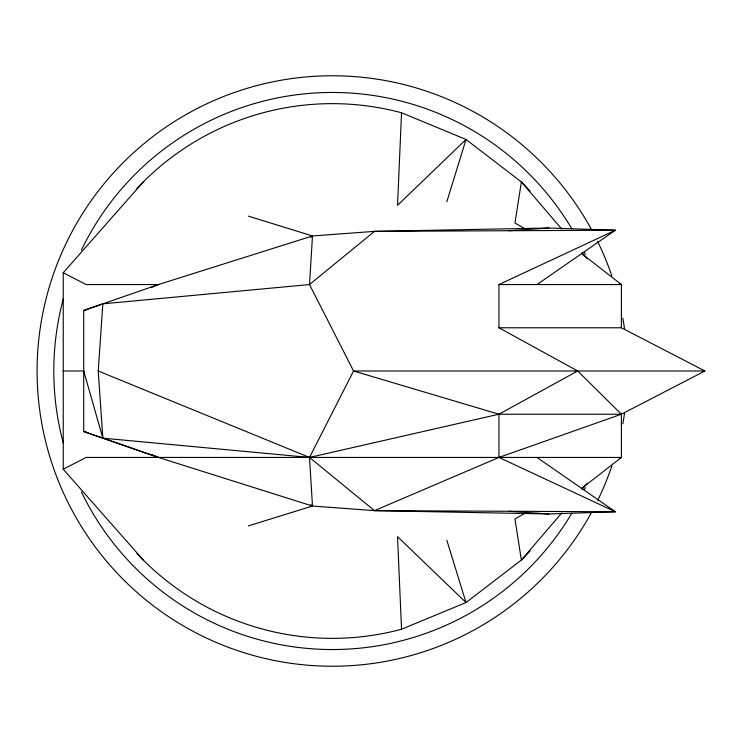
<?xml version="1.0" encoding="UTF-8"?>
<svg xmlns="http://www.w3.org/2000/svg" width="742" height="742" viewBox="0 0 742 742"><rect width="100%" height="100%" fill="white"/><g stroke="black" fill="none" stroke-linecap="round" stroke-linejoin="round"><path stroke-width="1.11" d="M136.955 188.505A267.361 267.361 0 0 1 401.533 112.756L397.536 205.321L466.013 139.459L521.385 181.948A267.361 267.361 0 0 1 530.048 191.028M248.357 216.117L312.484 235.956L309.507 284.557L353.554 371L498.949 414.221L621.397 414.221L704.9 371L621.397 327.778L498.949 327.778L498.949 284.557L615.396 230.224L548.894 228.026L374.487 231.365L312.484 235.956L158.417 284.557L83.716 310.49L83.716 431.51L158.417 457.443L312.484 506.044L374.487 510.635L548.894 513.974L615.396 511.776L536.995 457.443M581.524 488.533L621.397 457.443L621.397 414.221L577.703 371L498.949 414.221L309.507 457.443L102.841 438.16L98.232 371L102.841 303.84L309.507 284.557L374.487 231.365L615.396 230.224L536.995 284.557M446.832 201.75L466.013 139.459L401.533 112.756M561.805 512.889L521.385 560.052L466.013 602.541L401.533 629.244A267.361 267.361 0 0 1 136.955 553.495M582.016 489.312L587.256 483.2M143.28 560.052L63.237 469.232L63.237 272.768L143.28 181.948M310.666 237.366L312.484 235.956M524.9 513.269L514.957 519.029L521.385 560.052A267.361 267.361 0 0 0 530.048 550.972M619.412 458.593L621.397 457.443L86.137 457.443L63.237 469.232M98.232 371L309.507 457.443L374.487 510.635L498.949 457.443L621.397 414.221M151.006 287.636L158.417 284.557M102.841 303.84L83.716 310.49L85.933 310.49M248.357 525.883L312.484 506.044L309.507 457.443L353.554 371L704.9 371M509.068 230.725L548.894 228.026M158.788 284.557L86.137 284.557L63.237 272.768M498.949 284.557L621.397 284.557L621.397 327.778M63.237 371L83.846 371M85.933 431.51L83.716 431.51L158.417 457.443L151.006 454.364M374.487 510.635L615.396 511.776L498.949 457.443L498.949 414.221M509.068 511.275L548.894 513.974M498.949 327.778L577.703 371M524.9 228.731L514.957 222.971L521.385 181.948L561.805 229.111M619.412 283.407L621.397 284.557L581.524 253.467M310.666 504.634L312.484 506.044M582.016 252.688L587.256 258.8M446.832 540.25L466.013 602.541L397.536 536.679L401.533 629.244M83.716 371L102.841 438.16M624.486 413.554A295.233 295.233 0 0 1 622.798 423.849M611.835 466.097A295.233 295.233 0 0 1 597.718 500.358M591.374 512.639A295.233 295.233 0 0 1 144.319 598.627A295.233 295.233 0 0 1 144.319 143.373A295.233 295.233 0 0 1 591.374 229.361M597.718 241.642A295.233 295.233 0 0 1 611.835 275.903M622.798 318.151A295.233 295.233 0 0 1 624.486 328.446M585.234 487.717A278.528 278.528 0 0 1 584.251 489.822M571.813 513.232A278.528 278.528 0 0 1 81.416 491.918M63.293 443.085A278.528 278.528 0 0 1 63.293 298.915M81.416 250.082A278.528 278.528 0 0 1 571.813 228.768M584.251 252.178A278.528 278.528 0 0 1 585.234 254.283"/></g></svg>
